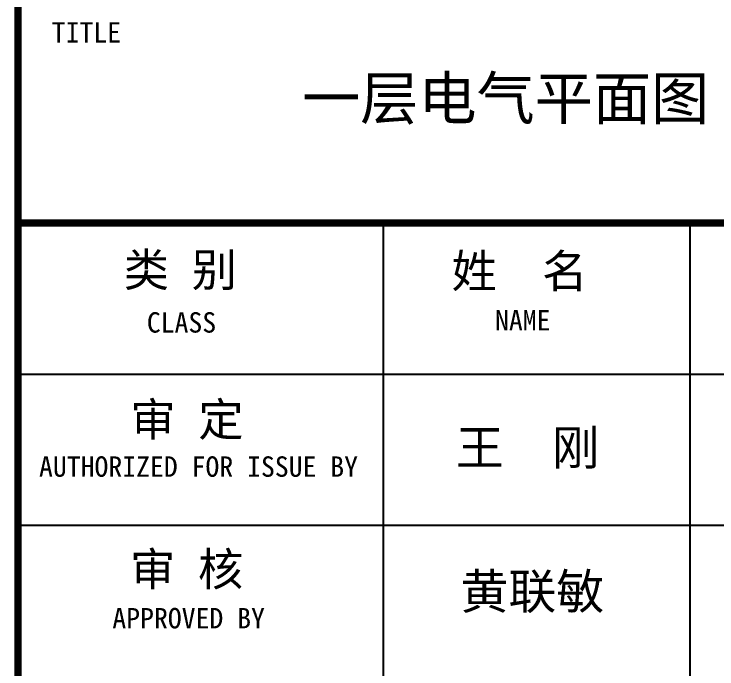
# Model space of a CAD drawing. Extents: x 4929870 to 5205508, y 4505833 to 4862647.
# Drawn here: x 5192245 to 5200157, y 4534258 to 4541628 of the extents above; entities that cross this region are included whole.
import ezdxf
from ezdxf.enums import TextEntityAlignment as Align

# ---------------------------------------------------------------- set-up
doc = ezdxf.new("R2010")
doc.units = 0
doc.header["$LTSCALE"] = 1000
doc.header["$MEASUREMENT"] = 0
for name, color, linetype in [('46', 7, 'CONTINUOUS'), ('PUB_TEXT', 7, 'CONTINUOUS'), ('PUB_TITLE', 4, 'CONTINUOUS')]:
    doc.layers.add(name, color=color, linetype=linetype)
doc.styles.add('TQ', font='')
doc.styles.get('TQ').set_extended_font_data('SimSun')

msp = doc.modelspace()

# ---------------------------------------------------------------- linework, layer by layer
at = {"layer": 'PUB_TITLE'}
for p, q in [((5196403, 4527376.8), (5196403.7, 4539276.7)), ((5199854, 4527376.5), (5199854.7, 4539276.5)), ((5192289.6, 4537577), (5203509.6, 4537576.3)), ((5192289.5, 4535877), (5203509.5, 4535876.3))]:
    msp.add_line(p, q, dxfattribs=at)
at = {"layer": 'PUB_TITLE', "lineweight": 40, "const_width": 85, "elevation": 0}
for points in [[(5192292.8, 4587832.8), (5192287.8, 4507833.2)], [(5192292.8, 4587832.8), (5192287.8, 4507833.2)], [(5192289.7, 4539276.9), (5203509.7, 4539276.2)]]:
    msp.add_lwpolyline(points, dxfattribs=at)

# ---------------------------------------------------------------- texts
at = {"layer": '46', "linetype": 'Continuous', "style": 'TQ'}
msp.add_text('一层电气平面图', height=480, rotation=359.99644, dxfattribs=at).set_placement((5197778, 4540441.4, 0), align=Align.CENTER)
at = {"layer": 'PUB_TEXT', "style": 'TQ'}
for s, p in [('王  刚', (5197217.6, 4536551.4, 0)), ('黄联敏', (5197268.7, 4534932.7, 0))]:
    msp.add_text(s, height=396, dxfattribs=at).set_placement(p)
at = {"layer": 'PUB_TEXT', "attachment_point": 1, "rotation": 359.99644, "style": 'TQ'}
for s, insert, char_height, width in [('TITLE', (5192669.1, 4541536.1, 0), 229.5, 4799.073), ('类 别', (5193479.8, 4538936.9, 0), 374, 2223.587), ('姓  名', (5197169.2, 4538922.8, 0), 374, 2324.956), ('CLASS', (5193739.5, 4538272.5, 0), 229.5, 4799.073), ('NAME', (5197659.1, 4538296.8, 0), 229.5, 4799.073), ('审 定', (5193553.9, 4537252.5, 0), 374, 1610.672), ('AUTHORIZED FOR ISSUE BY', (5192526.1, 4536650.3, 0), 229.499, 4799.073), ('审 核', (5193550.7, 4535567.5, 0), 374, 2855.695), ('APPROVED BY', (5193351.6, 4534943.8, 0), 229.499, 4799.073)]:
    msp.add_mtext(s, dxfattribs=dict(at, insert=insert, char_height=char_height, width=width))

doc.saveas('drawing.dxf')
